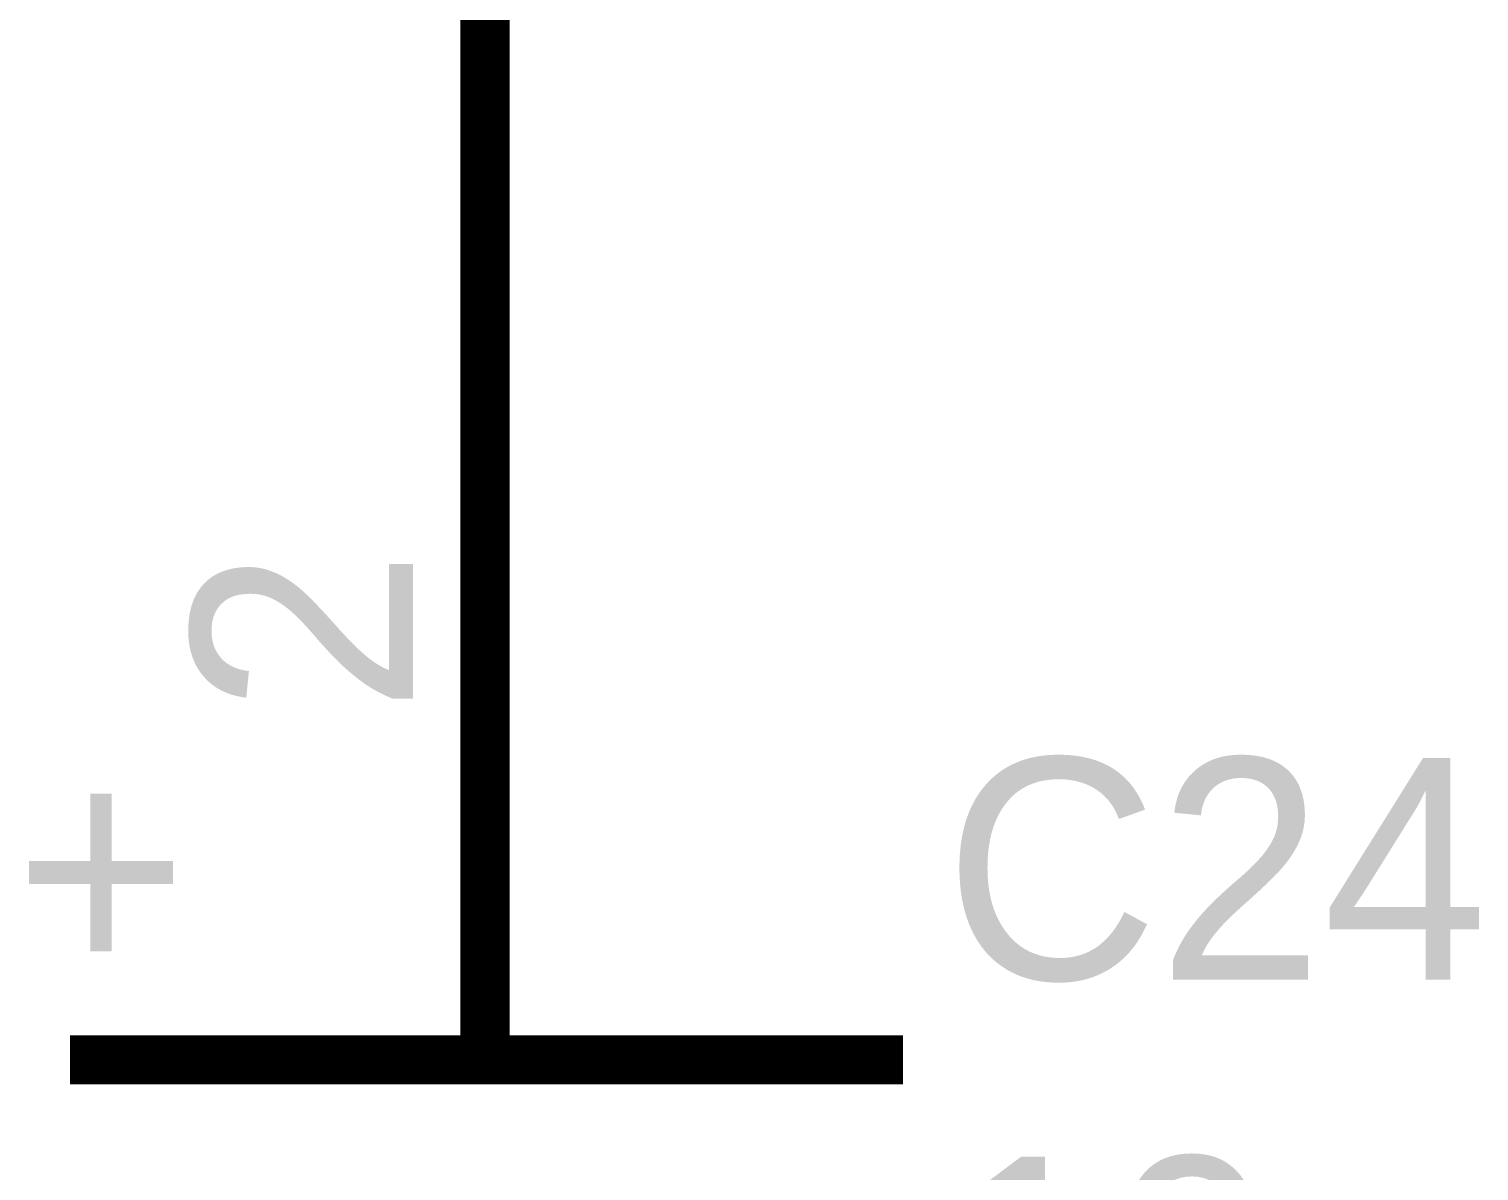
# Model space of a CAD drawing. Header units: inches. Extents: x 0 to 9.5, y -0.01 to 7.51.
# Drawn here: x 5.1901 to 5.5389, y 4.993 to 5.2676 of the extents above; entities that cross this region are included whole.
import ezdxf

# ---------------------------------------------------------------- set-up
doc = ezdxf.new("R2010")
doc.units = ezdxf.units.IN
doc.header["$MEASUREMENT"] = 0
doc.layers.add('Sheet', color=255, linetype='Continuous')

msp = doc.modelspace()

# ---------------------------------------------------------------- linework, layer by layer
at = {"layer": 'Sheet'}
for points in [[(5.29982, 5.29941, 0.0118, 0.0118, 0), (5.29982, 5.09965, 0.0118, 0.0118, 0)], [(5.29982, 5.01975, 0.0118, 0.0118, 0), (5.29982, 5.09965, 0.0118, 0.0118, 0)], [(5.29982, 5.01975, 0.0118, 0.0118, 0), (5.29982, 5.04972, 0.0118, 0.0118, 0)], [(5.19997, 5.01975, 0.0118, 0.0118, 0), (5.40033, 5.01975, 0.0118, 0.0118, 0)]]:
    msp.add_lwpolyline(points, format="xyseb", dxfattribs=at)

# ---------------------------------------------------------------- texts
msp.add_text('2', height=0.05327, rotation=90, dxfattribs=at).set_placement((5.28251, 5.10298))
for s, height, p in [('C24', 0.053267, (5.41031, 5.03906)), ('+', 0.05327, (5.18666, 5.03906)), ('10u', 0.053267, (5.41031, 4.94318))]:
    msp.add_text(s, height=height, dxfattribs=at).set_placement(p)

doc.saveas('drawing.dxf')
